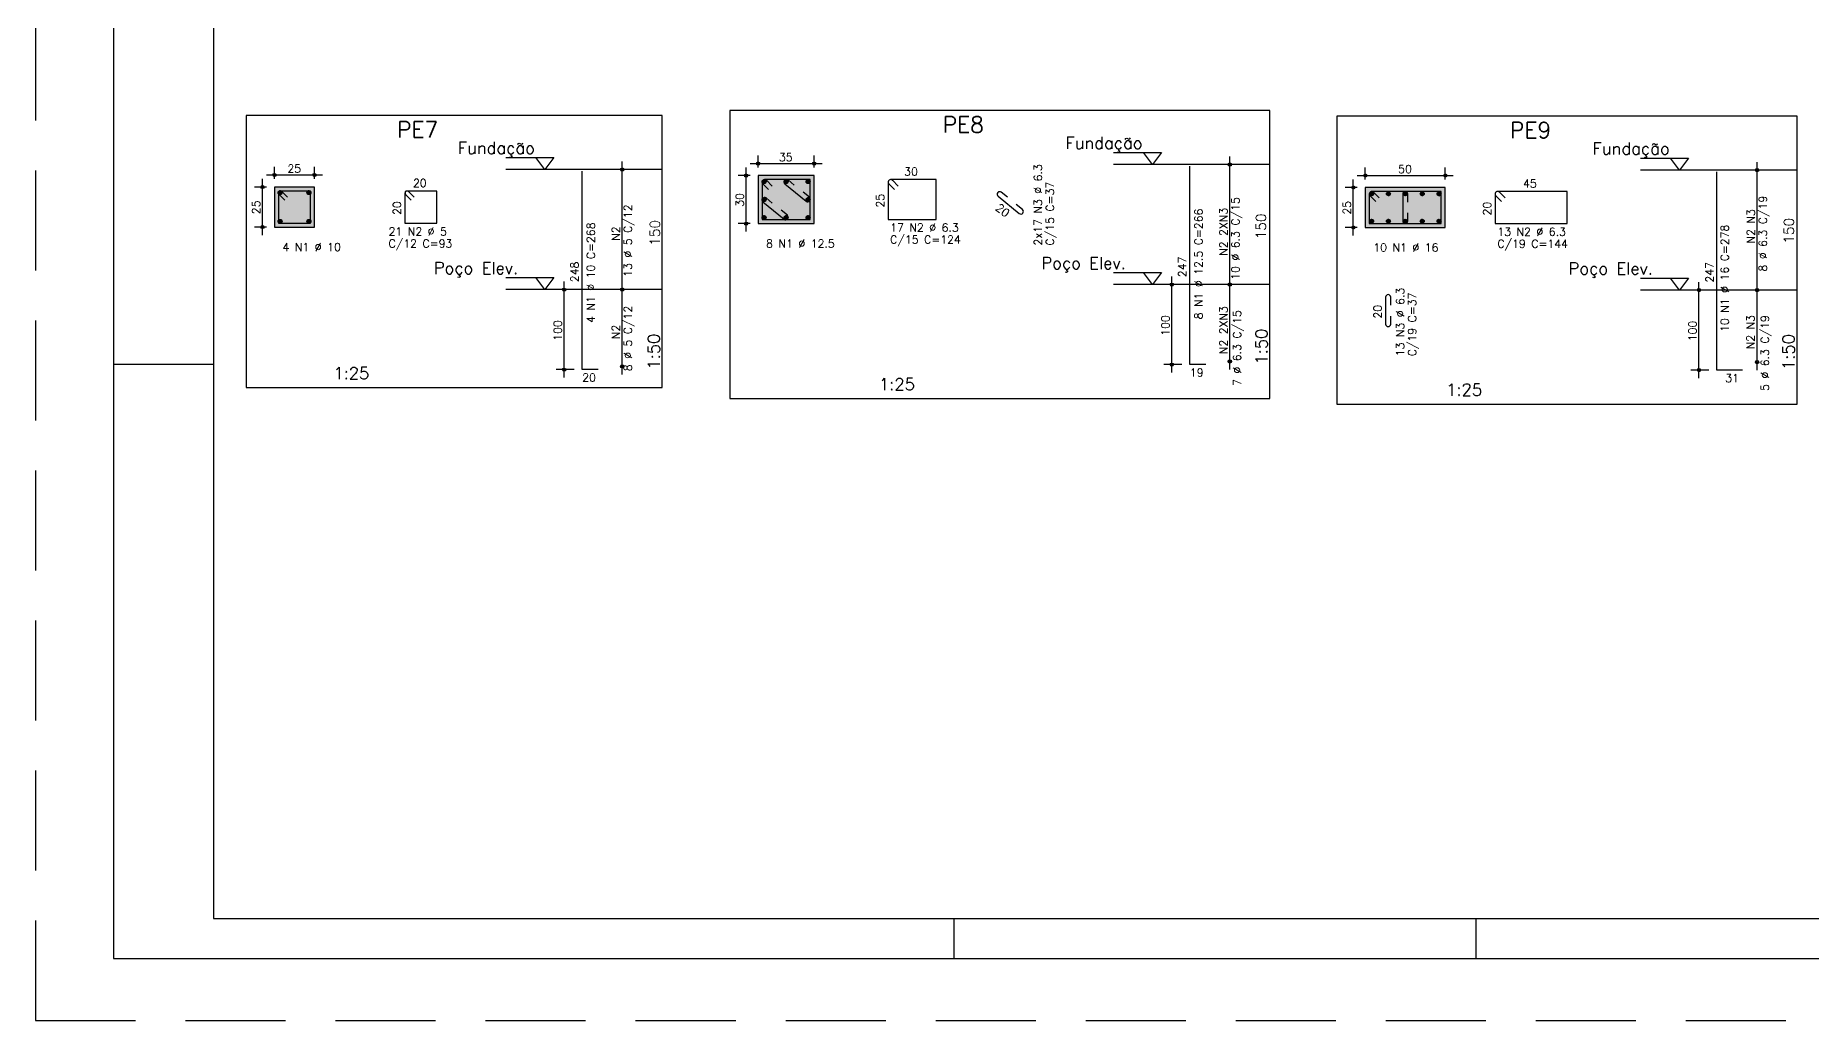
# Model space of a CAD drawing. Extents: x -1.9 to 86, y -1.2 to 61.3.
# Drawn here: x -1.95 to 42.44, y -1.19 to 23.43 of the extents above; entities that cross this region are included whole.
import ezdxf

# ---------------------------------------------------------------- set-up
doc = ezdxf.new("R2010")
doc.units = 0
doc.header["$MEASUREMENT"] = 0
doc.linetypes.add('ESTILO_TQS_0001', pattern=[0.45, 0.3, -0.15])
doc.linetypes.add('HIDDEN', pattern=[0.375, 0.25, -0.125])
doc.layers.get('0').update_dxf_attribs({"linetype": 'CONTINUOUS'})
doc.layers.get('Defpoints').update_dxf_attribs({"linetype": 'CONTINUOUS'})
for name, color, linetype in [('ARQ_FOLHA', 7, 'CONTINUOUS'), ('PENA_01', 1, 'CONTINUOUS'), ('PENA_02', 2, 'CONTINUOUS'), ('PENA_03', 3, 'CONTINUOUS'), ('PENA_04', 4, 'CONTINUOUS'), ('PENA_05', 5, 'CONTINUOUS'), ('PENA_06', 6, 'CONTINUOUS'), ('PENA_10', 253, 'CONTINUOUS')]:
    doc.layers.add(name, color=color, linetype=linetype)
doc.styles.get("Standard").update_dxf_attribs({"font": 'ROMANS.SHX'})

# ---------------------------------------------------------------- blocks, each defined once
blk = doc.blocks.new('FOLHA A1 - 841 X 594')
at = {"layer": 'ARQ_FOLHA', "color": 1}
for p, q in [((-816, 148.5), (-841, 148.5)), ((-631, 10), (-631, 0)), ((-500.5, 10), (-500.5, 0))]:
    blk.add_line(p, q, dxfattribs=at)
for points in [[(-841, 0), (0, 0), (0, 594), (-841, 594)], [(-816, 10), (-10, 10), (-10, 584), (-816, 584)]]:
    blk.add_lwpolyline(points, close=True, dxfattribs=at)
at = {"layer": 'Defpoints', "color": 8, "linetype": 'HIDDEN', "ltscale": 100}
blk.add_lwpolyline([(-860.5, 609.5), (-860.5, -15.5), (19.5, -15.5), (19.5, 609.5)], close=True, dxfattribs=at)
blk = doc.blocks.new('*U23')
blk.add_blockref('FOLHA A1 - 841 X 594', (0, 0))

msp = doc.modelspace()

# ---------------------------------------------------------------- linework, layer by layer
at = {"layer": 'PENA_01', "linetype": 'Continuous'}
for p, q in [((16.111, 20.126), (16.111, 20.426)), ((17.511, 20.126), (17.511, 20.426)), ((4.024, 19.841), (4.024, 20.141)), ((5.024, 19.841), (5.024, 20.141)), ((12.714, 16.876), (12.714, 20.276)), ((15.811, 18.526), (15.811, 20.126)), ((15.911, 20.226), (17.711, 20.226)), ((27.901, 17.001), (27.901, 20.401)), ((31.287, 19.829), (31.287, 20.129)), ((33.287, 19.829), (33.287, 20.129)), ((41.077, 16.864), (41.077, 20.264)), ((3.824, 19.641), (3.524, 19.641)), ((3.724, 18.441), (3.724, 19.841)), ((3.824, 19.941), (5.224, 19.941)), ((15.911, 19.926), (15.611, 19.926)), ((31.087, 19.629), (30.787, 19.629)), ((30.987, 18.429), (30.987, 19.829)), ((31.087, 19.929), (33.487, 19.929)), ((15.911, 18.726), (15.611, 18.726)), ((3.824, 18.641), (3.524, 18.641)), ((31.087, 18.629), (30.787, 18.629)), ((26.451, 15.001), (26.451, 17.401)), ((27.901, 15.081), (27.901, 17.401)), ((11.514, 17.076), (11.064, 17.076)), ((11.264, 14.876), (11.264, 17.276)), ((12.714, 14.956), (12.714, 17.276)), ((26.701, 17.201), (26.251, 17.201)), ((39.877, 17.064), (39.427, 17.064)), ((39.627, 14.864), (39.627, 17.264)), ((41.077, 15.064), (41.077, 17.264)), ((26.701, 15.201), (26.251, 15.201)), ((11.514, 15.076), (11.064, 15.076)), ((39.877, 15.064), (39.427, 15.064))]:
    msp.add_line(p, q, dxfattribs=at)
at = {"layer": 'PENA_01', "linetype": 'ESTILO_TQS_0001'}
for points in [[(4.024, 18.641), (5.024, 18.641), (5.024, 19.641), (4.024, 19.641), (4.024, 18.641)], [(16.111, 18.726), (17.511, 18.726), (17.511, 19.926), (16.111, 19.926), (16.111, 18.726)], [(31.287, 18.629), (33.287, 18.629), (33.287, 19.629), (31.287, 19.629), (31.287, 18.629)]]:
    msp.add_lwpolyline(points, dxfattribs=at)
at = {"layer": 'PENA_02', "linetype": 'Continuous'}
for centre, radius in [((4.024, 19.941), 0.04), ((5.024, 19.941), 0.04), ((12.714, 20.076), 0.0416), ((12.714, 20.076), 0.0208), ((16.111, 20.226), 0.04), ((16.111, 20.226), 0.02), ((17.511, 20.226), 0.04), ((17.511, 20.226), 0.02), ((27.901, 20.201), 0.0416), ((27.901, 20.201), 0.0208), ((41.077, 20.064), 0.0416), ((41.077, 20.064), 0.0208), ((3.724, 19.641), 0.04), ((3.724, 19.641), 0.02), ((4.024, 19.941), 0.02), ((5.024, 19.941), 0.02), ((15.811, 19.926), 0.04), ((15.811, 19.926), 0.02), ((30.987, 19.629), 0.04), ((30.987, 19.629), 0.02), ((31.287, 19.929), 0.04), ((31.287, 19.929), 0.02), ((33.287, 19.929), 0.04), ((33.287, 19.929), 0.02), ((3.724, 18.641), 0.04), ((3.724, 18.641), 0.02), ((15.811, 18.726), 0.04), ((15.811, 18.726), 0.02), ((30.987, 18.629), 0.04), ((30.987, 18.629), 0.02), ((11.264, 17.076), 0.04), ((11.264, 17.076), 0.02), ((12.714, 17.076), 0.0416), ((12.714, 17.076), 0.0416), ((12.714, 17.076), 0.0208), ((12.714, 17.076), 0.0208), ((26.451, 17.201), 0.04), ((26.451, 17.201), 0.02), ((27.901, 17.201), 0.0416), ((27.901, 17.201), 0.0416), ((27.901, 17.201), 0.0208), ((27.901, 17.201), 0.0208), ((39.627, 17.064), 0.04), ((39.627, 17.064), 0.02), ((41.077, 17.064), 0.0416), ((41.077, 17.064), 0.0416), ((41.077, 17.064), 0.0208), ((41.077, 17.064), 0.0208), ((11.264, 15.076), 0.04), ((11.264, 15.076), 0.02), ((12.714, 15.156), 0.0416), ((12.714, 15.156), 0.0208), ((26.451, 15.201), 0.04), ((26.451, 15.201), 0.02), ((27.901, 15.281), 0.0416), ((27.901, 15.281), 0.0208), ((39.627, 15.064), 0.04), ((41.077, 15.264), 0.0416), ((41.077, 15.264), 0.0208), ((39.627, 15.064), 0.02)]:
    msp.add_circle(centre, radius, dxfattribs=at)
at = {"layer": 'PENA_03', "linetype": 'Continuous'}
for p, q in [((12.714, 20.076), (12.714, 20.076)), ((27.901, 20.201), (27.901, 20.201)), ((41.077, 20.064), (41.077, 20.064)), ((4.024, 19.641), (4.024, 19.641)), ((4.024, 19.641), (4.024, 19.641)), ((4.115, 19.494), (4.171, 19.55)), ((4.115, 19.508), (4.157, 19.55)), ((4.118, 19.482), (4.183, 19.547)), ((4.123, 19.473), (4.192, 19.542)), ((4.129, 19.465), (4.2, 19.536)), ((4.835, 19.494), (4.891, 19.55)), ((4.835, 19.508), (4.877, 19.55)), ((4.838, 19.482), (4.903, 19.547)), ((4.843, 19.473), (4.912, 19.542)), ((4.849, 19.465), (4.92, 19.536)), ((5.024, 19.641), (5.024, 19.641)), ((16.111, 19.926), (16.111, 19.926)), ((16.111, 19.926), (16.111, 19.926)), ((16.211, 19.769), (16.268, 19.825)), ((16.211, 19.783), (16.254, 19.825)), ((16.214, 19.758), (16.279, 19.823)), ((16.219, 19.748), (16.288, 19.818)), ((16.225, 19.741), (16.296, 19.811)), ((16.233, 19.734), (16.303, 19.804)), ((16.243, 19.729), (16.307, 19.794)), ((16.254, 19.726), (16.31, 19.783)), ((16.268, 19.727), (16.31, 19.769)), ((16.761, 19.769), (16.818, 19.825)), ((16.761, 19.783), (16.804, 19.825)), ((16.764, 19.758), (16.829, 19.823)), ((16.769, 19.748), (16.838, 19.818)), ((16.775, 19.741), (16.846, 19.811)), ((16.783, 19.734), (16.853, 19.804)), ((16.793, 19.729), (16.857, 19.794)), ((16.804, 19.726), (16.86, 19.783)), ((16.818, 19.727), (16.86, 19.769)), ((17.311, 19.769), (17.367, 19.825)), ((17.311, 19.783), (17.353, 19.825)), ((17.314, 19.758), (17.379, 19.823)), ((17.319, 19.748), (17.388, 19.818)), ((17.325, 19.741), (17.396, 19.811)), ((17.333, 19.734), (17.402, 19.804)), ((17.342, 19.729), (17.407, 19.794)), ((17.353, 19.726), (17.41, 19.783)), ((17.367, 19.727), (17.41, 19.769)), ((17.511, 19.926), (17.511, 19.926)), ((31.287, 19.629), (31.287, 19.629)), ((31.287, 19.629), (31.287, 19.629)), ((33.287, 19.629), (33.287, 19.629)), ((4.137, 19.459), (4.206, 19.528)), ((4.146, 19.454), (4.211, 19.519)), ((4.157, 19.451), (4.214, 19.508)), ((4.172, 19.451), (4.214, 19.494)), ((4.857, 19.459), (4.926, 19.528)), ((4.866, 19.454), (4.931, 19.519)), ((4.877, 19.451), (4.934, 19.508)), ((4.892, 19.451), (4.934, 19.494)), ((16.211, 19.319), (16.268, 19.375)), ((16.211, 19.333), (16.254, 19.375)), ((16.214, 19.308), (16.279, 19.373)), ((16.219, 19.298), (16.288, 19.368)), ((16.225, 19.291), (16.296, 19.361)), ((16.233, 19.284), (16.303, 19.354)), ((16.243, 19.279), (16.307, 19.344)), ((16.254, 19.276), (16.31, 19.333)), ((16.268, 19.277), (16.31, 19.319)), ((17.311, 19.319), (17.368, 19.375)), ((17.311, 19.333), (17.354, 19.375)), ((17.314, 19.308), (17.379, 19.373)), ((17.319, 19.298), (17.388, 19.368)), ((17.325, 19.291), (17.396, 19.361)), ((17.333, 19.284), (17.403, 19.354)), ((17.343, 19.279), (17.407, 19.344)), ((17.354, 19.276), (17.41, 19.333)), ((17.368, 19.277), (17.41, 19.319)), ((31.395, 19.464), (31.452, 19.521)), ((31.395, 19.479), (31.438, 19.521)), ((31.398, 19.453), (31.463, 19.518)), ((31.403, 19.444), (31.472, 19.513)), ((31.409, 19.436), (31.48, 19.507)), ((31.417, 19.43), (31.486, 19.499)), ((31.426, 19.425), (31.491, 19.49)), ((31.438, 19.422), (31.494, 19.479)), ((31.452, 19.422), (31.494, 19.464)), ((31.816, 19.464), (31.873, 19.521)), ((31.816, 19.479), (31.859, 19.521)), ((31.819, 19.453), (31.884, 19.518)), ((31.824, 19.444), (31.893, 19.513)), ((31.83, 19.436), (31.901, 19.507)), ((31.838, 19.43), (31.908, 19.499)), ((31.848, 19.425), (31.912, 19.49)), ((31.859, 19.422), (31.915, 19.479)), ((31.873, 19.422), (31.915, 19.464)), ((32.238, 19.464), (32.294, 19.521)), ((32.238, 19.479), (32.28, 19.521)), ((32.241, 19.453), (32.306, 19.518)), ((32.246, 19.444), (32.315, 19.513)), ((32.252, 19.436), (32.323, 19.507)), ((32.26, 19.43), (32.329, 19.499)), ((32.269, 19.425), (32.334, 19.49)), ((32.28, 19.422), (32.337, 19.479)), ((32.295, 19.422), (32.337, 19.464)), ((32.66, 19.464), (32.716, 19.521)), ((32.66, 19.479), (32.702, 19.521)), ((32.662, 19.453), (32.727, 19.518)), ((32.667, 19.444), (32.737, 19.513)), ((32.674, 19.436), (32.744, 19.507)), ((32.681, 19.43), (32.751, 19.499)), ((32.691, 19.425), (32.756, 19.49)), ((32.702, 19.422), (32.759, 19.479)), ((32.716, 19.422), (32.759, 19.464)), ((33.081, 19.464), (33.137, 19.521)), ((33.081, 19.479), (33.123, 19.521)), ((33.084, 19.453), (33.148, 19.518)), ((33.089, 19.444), (33.158, 19.513)), ((33.095, 19.436), (33.166, 19.507)), ((33.103, 19.43), (33.172, 19.499)), ((33.112, 19.425), (33.177, 19.49)), ((33.123, 19.422), (33.18, 19.479)), ((33.137, 19.422), (33.18, 19.464)), ((4.115, 18.774), (4.171, 18.83)), ((4.115, 18.788), (4.157, 18.83)), ((4.118, 18.762), (4.183, 18.827)), ((4.123, 18.753), (4.192, 18.822)), ((4.129, 18.745), (4.2, 18.816)), ((4.137, 18.739), (4.206, 18.808)), ((4.146, 18.734), (4.211, 18.799)), ((4.157, 18.731), (4.214, 18.788)), ((4.172, 18.731), (4.214, 18.774)), ((4.835, 18.774), (4.891, 18.83)), ((4.835, 18.788), (4.877, 18.83)), ((4.838, 18.762), (4.903, 18.827)), ((4.843, 18.753), (4.912, 18.822)), ((4.849, 18.745), (4.92, 18.816)), ((4.857, 18.739), (4.926, 18.808)), ((4.866, 18.734), (4.931, 18.799)), ((4.877, 18.731), (4.934, 18.788)), ((4.892, 18.731), (4.934, 18.774)), ((16.111, 18.726), (16.111, 18.726)), ((16.211, 18.869), (16.268, 18.926)), ((16.211, 18.883), (16.254, 18.926)), ((16.214, 18.858), (16.279, 18.923)), ((16.219, 18.849), (16.288, 18.918)), ((16.225, 18.841), (16.296, 18.912)), ((16.233, 18.835), (16.303, 18.904)), ((16.243, 18.83), (16.307, 18.895)), ((16.254, 18.827), (16.31, 18.883)), ((16.268, 18.827), (16.31, 18.869)), ((16.761, 18.869), (16.818, 18.926)), ((16.761, 18.883), (16.804, 18.926)), ((16.764, 18.858), (16.829, 18.923)), ((16.769, 18.849), (16.838, 18.918)), ((16.775, 18.841), (16.846, 18.912)), ((16.783, 18.835), (16.853, 18.904)), ((16.793, 18.83), (16.857, 18.895)), ((16.804, 18.827), (16.86, 18.883)), ((16.818, 18.827), (16.86, 18.869)), ((17.311, 18.869), (17.367, 18.926)), ((17.311, 18.883), (17.353, 18.926)), ((17.314, 18.858), (17.379, 18.923)), ((17.319, 18.849), (17.388, 18.918)), ((17.325, 18.841), (17.396, 18.912)), ((17.333, 18.835), (17.402, 18.904)), ((17.342, 18.83), (17.407, 18.895)), ((17.353, 18.827), (17.41, 18.883)), ((17.367, 18.827), (17.41, 18.869)), ((31.395, 18.779), (31.452, 18.835)), ((31.395, 18.793), (31.438, 18.835)), ((31.398, 18.768), (31.463, 18.832)), ((31.403, 18.758), (31.472, 18.828)), ((31.409, 18.75), (31.48, 18.821)), ((31.417, 18.744), (31.486, 18.813)), ((31.426, 18.739), (31.491, 18.804)), ((31.438, 18.736), (31.494, 18.793)), ((31.452, 18.736), (31.494, 18.779)), ((31.816, 18.779), (31.873, 18.835)), ((31.816, 18.793), (31.859, 18.835)), ((31.819, 18.768), (31.884, 18.832)), ((31.824, 18.758), (31.893, 18.828)), ((31.83, 18.75), (31.901, 18.821)), ((31.838, 18.744), (31.908, 18.813)), ((31.848, 18.739), (31.912, 18.804)), ((31.859, 18.736), (31.915, 18.793)), ((31.873, 18.736), (31.915, 18.779)), ((32.238, 18.779), (32.294, 18.835)), ((32.238, 18.793), (32.28, 18.835)), ((32.241, 18.768), (32.306, 18.832)), ((32.246, 18.758), (32.315, 18.828)), ((32.252, 18.75), (32.323, 18.821)), ((32.26, 18.744), (32.329, 18.813)), ((32.269, 18.739), (32.334, 18.804)), ((32.28, 18.736), (32.337, 18.793)), ((32.295, 18.736), (32.337, 18.779)), ((32.66, 18.779), (32.716, 18.835)), ((32.66, 18.793), (32.702, 18.835)), ((32.662, 18.768), (32.727, 18.832)), ((32.667, 18.758), (32.737, 18.828)), ((32.674, 18.75), (32.744, 18.821)), ((32.681, 18.744), (32.751, 18.813)), ((32.691, 18.739), (32.756, 18.804)), ((32.702, 18.736), (32.759, 18.793)), ((32.716, 18.736), (32.759, 18.779)), ((33.081, 18.779), (33.137, 18.835)), ((33.081, 18.793), (33.123, 18.835)), ((33.084, 18.768), (33.148, 18.832)), ((33.089, 18.758), (33.158, 18.828)), ((33.095, 18.75), (33.166, 18.821)), ((33.103, 18.744), (33.172, 18.813)), ((33.112, 18.739), (33.177, 18.804)), ((33.123, 18.736), (33.18, 18.793)), ((33.137, 18.736), (33.18, 18.779)), ((4.024, 18.641), (4.024, 18.641)), ((31.287, 18.629), (31.287, 18.629)), ((11.714, 17.076), (11.714, 17.076)), ((12.714, 17.076), (12.714, 17.076)), ((12.714, 17.076), (12.714, 17.076)), ((26.901, 17.201), (26.901, 17.201)), ((27.901, 17.201), (27.901, 17.201)), ((27.901, 17.201), (27.901, 17.201)), ((40.077, 17.064), (40.077, 17.064)), ((41.077, 17.064), (41.077, 17.064)), ((41.077, 17.064), (41.077, 17.064)), ((12.714, 15.156), (12.714, 15.156)), ((26.901, 15.201), (26.901, 15.201)), ((27.901, 15.281), (27.901, 15.281)), ((41.077, 15.264), (41.077, 15.264)), ((11.714, 15.076), (11.714, 15.076)), ((40.077, 15.064), (40.077, 15.064))]:
    msp.add_line(p, q, dxfattribs=at)
for points in [[(3.314, 14.626), (13.714, 14.626), (13.714, 21.426), (3.314, 21.426), (3.314, 14.626)], [(15.401, 14.351), (28.901, 14.351), (28.901, 21.551), (15.401, 21.551), (15.401, 14.351)], [(30.577, 14.214), (42.077, 14.214), (42.077, 21.414), (30.577, 21.414), (30.577, 14.214)], [(24.991, 20.501), (26.191, 20.501), (25.966, 20.201), (25.741, 20.501)], [(9.804, 20.376), (11.004, 20.376), (10.779, 20.076), (10.554, 20.376)], [(13.714, 20.076), (9.804, 20.076)], [(28.901, 20.201), (24.991, 20.201)], [(38.167, 20.364), (39.367, 20.364), (39.142, 20.064), (38.917, 20.364)], [(42.077, 20.064), (38.167, 20.064)], [(4.024, 18.641), (5.024, 18.641), (5.024, 19.641), (4.024, 19.641), (4.024, 18.641)], [(16.111, 18.726), (17.511, 18.726), (17.511, 19.926), (16.111, 19.926), (16.111, 18.726)], [(31.287, 18.629), (33.287, 18.629), (33.287, 19.629), (31.287, 19.629), (31.287, 18.629)], [(9.804, 17.376), (11.004, 17.376), (10.779, 17.076), (10.554, 17.376)], [(24.991, 17.501), (26.191, 17.501), (25.966, 17.201), (25.741, 17.501)], [(38.167, 17.364), (39.367, 17.364), (39.142, 17.064), (38.917, 17.364)], [(13.714, 17.076), (9.804, 17.076)], [(28.901, 17.201), (24.991, 17.201)], [(42.077, 17.064), (38.167, 17.064)]]:
    msp.add_lwpolyline(points, dxfattribs=at)
for centre in [(4.164, 19.501), (4.884, 19.501), (16.261, 19.776), (16.811, 19.776), (17.36, 19.776), (16.261, 19.326), (17.361, 19.326), (31.445, 19.471), (31.866, 19.471), (32.287, 19.471), (32.709, 19.471), (33.13, 19.471), (4.164, 18.781), (4.884, 18.781), (16.261, 18.876), (16.811, 18.876), (17.36, 18.876), (31.445, 18.786), (31.866, 18.786), (32.287, 18.786), (32.709, 18.786), (33.13, 18.786)]:
    msp.add_circle(centre, 0.05, dxfattribs=at)
for points in [[(4.214, 19.501), (4.139, 19.544), (4.117, 19.518)], [(4.214, 19.501), (4.173, 19.55), (4.139, 19.544)], [(4.214, 19.501), (4.203, 19.533), (4.173, 19.55)], [(4.934, 19.501), (4.859, 19.544), (4.837, 19.518)], [(4.934, 19.501), (4.893, 19.55), (4.859, 19.544)], [(4.934, 19.501), (4.923, 19.533), (4.893, 19.55)], [(16.311, 19.776), (16.236, 19.819), (16.214, 19.793)], [(16.311, 19.776), (16.214, 19.793), (16.214, 19.759)], [(16.311, 19.776), (16.214, 19.759), (16.236, 19.733)], [(16.311, 19.776), (16.269, 19.825), (16.236, 19.819)], [(16.311, 19.776), (16.236, 19.733), (16.269, 19.727)], [(16.311, 19.776), (16.299, 19.808), (16.269, 19.825)], [(16.311, 19.776), (16.269, 19.727), (16.299, 19.744)], [(16.311, 19.776), (16.299, 19.744), (16.311, 19.776)], [(16.861, 19.776), (16.786, 19.819), (16.764, 19.793)], [(16.861, 19.776), (16.764, 19.793), (16.764, 19.759)], [(16.861, 19.776), (16.764, 19.759), (16.786, 19.733)], [(16.861, 19.776), (16.819, 19.825), (16.786, 19.819)], [(16.861, 19.776), (16.786, 19.733), (16.819, 19.727)], [(16.861, 19.776), (16.849, 19.808), (16.819, 19.825)], [(16.861, 19.776), (16.819, 19.727), (16.849, 19.744)], [(16.861, 19.776), (16.849, 19.744), (16.861, 19.776)], [(17.41, 19.776), (17.335, 19.819), (17.313, 19.793)], [(17.41, 19.776), (17.313, 19.793), (17.313, 19.759)], [(17.41, 19.776), (17.313, 19.759), (17.335, 19.733)], [(17.41, 19.776), (17.369, 19.825), (17.335, 19.819)], [(17.41, 19.776), (17.335, 19.733), (17.369, 19.727)], [(17.41, 19.776), (17.399, 19.808), (17.369, 19.825)], [(17.41, 19.776), (17.369, 19.727), (17.399, 19.744)], [(17.41, 19.776), (17.399, 19.744), (17.41, 19.776)], [(4.214, 19.501), (4.117, 19.518), (4.117, 19.484)], [(4.214, 19.501), (4.117, 19.484), (4.139, 19.457)], [(4.214, 19.501), (4.139, 19.457), (4.173, 19.451)], [(4.214, 19.501), (4.173, 19.451), (4.203, 19.469)], [(4.214, 19.501), (4.203, 19.469), (4.214, 19.501)], [(4.934, 19.501), (4.837, 19.518), (4.837, 19.484)], [(4.934, 19.501), (4.837, 19.484), (4.859, 19.457)], [(4.934, 19.501), (4.859, 19.457), (4.893, 19.451)], [(4.934, 19.501), (4.893, 19.451), (4.923, 19.469)], [(4.934, 19.501), (4.923, 19.469), (4.934, 19.501)], [(16.311, 19.326), (16.236, 19.369), (16.214, 19.343)], [(16.311, 19.326), (16.214, 19.343), (16.214, 19.309)], [(16.311, 19.326), (16.214, 19.309), (16.236, 19.283)], [(16.311, 19.326), (16.269, 19.375), (16.236, 19.369)], [(16.311, 19.326), (16.236, 19.283), (16.269, 19.277)], [(16.311, 19.326), (16.299, 19.358), (16.269, 19.375)], [(16.311, 19.326), (16.269, 19.277), (16.299, 19.294)], [(16.311, 19.326), (16.299, 19.294), (16.311, 19.326)], [(17.411, 19.326), (17.336, 19.369), (17.314, 19.343)], [(17.411, 19.326), (17.314, 19.343), (17.314, 19.309)], [(17.411, 19.326), (17.314, 19.309), (17.336, 19.283)], [(17.411, 19.326), (17.369, 19.375), (17.336, 19.369)], [(17.411, 19.326), (17.336, 19.283), (17.369, 19.277)], [(17.411, 19.326), (17.399, 19.358), (17.369, 19.375)], [(17.411, 19.326), (17.369, 19.277), (17.399, 19.294)], [(17.411, 19.326), (17.399, 19.294), (17.411, 19.326)], [(31.495, 19.471), (31.42, 19.515), (31.398, 19.489)], [(31.495, 19.471), (31.398, 19.489), (31.398, 19.454)], [(31.495, 19.471), (31.398, 19.454), (31.42, 19.428)], [(31.495, 19.471), (31.453, 19.521), (31.42, 19.515)], [(31.495, 19.471), (31.42, 19.428), (31.453, 19.422)], [(31.495, 19.471), (31.483, 19.504), (31.453, 19.521)], [(31.495, 19.471), (31.453, 19.422), (31.483, 19.439)], [(31.495, 19.471), (31.483, 19.439), (31.495, 19.471)], [(31.916, 19.471), (31.841, 19.515), (31.819, 19.489)], [(31.916, 19.471), (31.819, 19.489), (31.819, 19.454)], [(31.916, 19.471), (31.819, 19.454), (31.841, 19.428)], [(31.916, 19.471), (31.874, 19.521), (31.841, 19.515)], [(31.916, 19.471), (31.841, 19.428), (31.874, 19.422)], [(31.916, 19.471), (31.904, 19.504), (31.874, 19.521)], [(31.916, 19.471), (31.874, 19.422), (31.904, 19.439)], [(31.916, 19.471), (31.904, 19.439), (31.916, 19.471)], [(32.337, 19.471), (32.262, 19.515), (32.24, 19.489)], [(32.337, 19.471), (32.24, 19.489), (32.24, 19.454)], [(32.337, 19.471), (32.24, 19.454), (32.262, 19.428)], [(32.337, 19.471), (32.296, 19.521), (32.262, 19.515)], [(32.337, 19.471), (32.262, 19.428), (32.296, 19.422)], [(32.337, 19.471), (32.326, 19.504), (32.296, 19.521)], [(32.337, 19.471), (32.296, 19.422), (32.326, 19.439)], [(32.337, 19.471), (32.326, 19.439), (32.337, 19.471)], [(32.759, 19.471), (32.684, 19.515), (32.662, 19.489)], [(32.759, 19.471), (32.662, 19.489), (32.662, 19.454)], [(32.759, 19.471), (32.662, 19.454), (32.684, 19.428)], [(32.759, 19.471), (32.718, 19.521), (32.684, 19.515)], [(32.759, 19.471), (32.684, 19.428), (32.718, 19.422)], [(32.759, 19.471), (32.747, 19.504), (32.718, 19.521)], [(32.759, 19.471), (32.718, 19.422), (32.747, 19.439)], [(32.759, 19.471), (32.747, 19.439), (32.759, 19.471)], [(33.18, 19.471), (33.105, 19.515), (33.083, 19.489)], [(33.18, 19.471), (33.083, 19.489), (33.083, 19.454)], [(33.18, 19.471), (33.083, 19.454), (33.105, 19.428)], [(33.18, 19.471), (33.139, 19.521), (33.105, 19.515)], [(33.18, 19.471), (33.105, 19.428), (33.139, 19.422)], [(33.18, 19.471), (33.169, 19.504), (33.139, 19.521)], [(33.18, 19.471), (33.139, 19.422), (33.169, 19.439)], [(33.18, 19.471), (33.169, 19.439), (33.18, 19.471)], [(4.214, 18.781), (4.139, 18.824), (4.117, 18.798)], [(4.214, 18.781), (4.117, 18.798), (4.117, 18.764)], [(4.214, 18.781), (4.117, 18.764), (4.139, 18.737)], [(4.214, 18.781), (4.173, 18.83), (4.139, 18.824)], [(4.214, 18.781), (4.139, 18.737), (4.173, 18.731)], [(4.214, 18.781), (4.203, 18.813), (4.173, 18.83)], [(4.214, 18.781), (4.173, 18.731), (4.203, 18.749)], [(4.214, 18.781), (4.203, 18.749), (4.214, 18.781)], [(4.934, 18.781), (4.859, 18.824), (4.837, 18.798)], [(4.934, 18.781), (4.837, 18.798), (4.837, 18.764)], [(4.934, 18.781), (4.837, 18.764), (4.859, 18.737)], [(4.934, 18.781), (4.893, 18.83), (4.859, 18.824)], [(4.934, 18.781), (4.859, 18.737), (4.893, 18.731)], [(4.934, 18.781), (4.923, 18.813), (4.893, 18.83)], [(4.934, 18.781), (4.893, 18.731), (4.923, 18.749)], [(4.934, 18.781), (4.923, 18.749), (4.934, 18.781)], [(16.311, 18.876), (16.236, 18.92), (16.214, 18.893)], [(16.311, 18.876), (16.214, 18.893), (16.214, 18.859)], [(16.311, 18.876), (16.214, 18.859), (16.236, 18.833)], [(16.311, 18.876), (16.269, 18.926), (16.236, 18.92)], [(16.311, 18.876), (16.236, 18.833), (16.269, 18.827)], [(16.311, 18.876), (16.299, 18.909), (16.269, 18.926)], [(16.311, 18.876), (16.269, 18.827), (16.299, 18.844)], [(16.311, 18.876), (16.299, 18.844), (16.311, 18.876)], [(16.861, 18.876), (16.786, 18.92), (16.764, 18.893)], [(16.861, 18.876), (16.764, 18.893), (16.764, 18.859)], [(16.861, 18.876), (16.764, 18.859), (16.786, 18.833)], [(16.861, 18.876), (16.819, 18.926), (16.786, 18.92)], [(16.861, 18.876), (16.786, 18.833), (16.819, 18.827)], [(16.861, 18.876), (16.849, 18.909), (16.819, 18.926)], [(16.861, 18.876), (16.819, 18.827), (16.849, 18.844)], [(16.861, 18.876), (16.849, 18.844), (16.861, 18.876)], [(17.41, 18.876), (17.335, 18.92), (17.313, 18.893)], [(17.41, 18.876), (17.313, 18.893), (17.313, 18.859)], [(17.41, 18.876), (17.313, 18.859), (17.335, 18.833)], [(17.41, 18.876), (17.369, 18.926), (17.335, 18.92)], [(17.41, 18.876), (17.335, 18.833), (17.369, 18.827)], [(17.41, 18.876), (17.399, 18.909), (17.369, 18.926)], [(17.41, 18.876), (17.369, 18.827), (17.399, 18.844)], [(17.41, 18.876), (17.399, 18.844), (17.41, 18.876)], [(31.495, 18.786), (31.42, 18.829), (31.398, 18.803)], [(31.495, 18.786), (31.398, 18.803), (31.398, 18.769)], [(31.495, 18.786), (31.398, 18.769), (31.42, 18.743)], [(31.495, 18.786), (31.453, 18.835), (31.42, 18.829)], [(31.495, 18.786), (31.42, 18.743), (31.453, 18.737)], [(31.495, 18.786), (31.483, 18.818), (31.453, 18.835)], [(31.495, 18.786), (31.453, 18.737), (31.483, 18.754)], [(31.495, 18.786), (31.483, 18.754), (31.495, 18.786)], [(31.916, 18.786), (31.841, 18.829), (31.819, 18.803)], [(31.916, 18.786), (31.819, 18.803), (31.819, 18.769)], [(31.916, 18.786), (31.819, 18.769), (31.841, 18.743)], [(31.916, 18.786), (31.874, 18.835), (31.841, 18.829)], [(31.916, 18.786), (31.841, 18.743), (31.874, 18.737)], [(31.916, 18.786), (31.904, 18.818), (31.874, 18.835)], [(31.916, 18.786), (31.874, 18.737), (31.904, 18.754)], [(31.916, 18.786), (31.904, 18.754), (31.916, 18.786)], [(32.337, 18.786), (32.262, 18.829), (32.24, 18.803)], [(32.337, 18.786), (32.24, 18.803), (32.24, 18.769)], [(32.337, 18.786), (32.24, 18.769), (32.262, 18.743)], [(32.337, 18.786), (32.296, 18.835), (32.262, 18.829)], [(32.337, 18.786), (32.262, 18.743), (32.296, 18.737)], [(32.337, 18.786), (32.326, 18.818), (32.296, 18.835)], [(32.337, 18.786), (32.296, 18.737), (32.326, 18.754)], [(32.337, 18.786), (32.326, 18.754), (32.337, 18.786)], [(32.759, 18.786), (32.684, 18.829), (32.662, 18.803)], [(32.759, 18.786), (32.662, 18.803), (32.662, 18.769)], [(32.759, 18.786), (32.662, 18.769), (32.684, 18.743)], [(32.759, 18.786), (32.718, 18.835), (32.684, 18.829)], [(32.759, 18.786), (32.684, 18.743), (32.718, 18.737)], [(32.759, 18.786), (32.747, 18.818), (32.718, 18.835)], [(32.759, 18.786), (32.718, 18.737), (32.747, 18.754)], [(32.759, 18.786), (32.747, 18.754), (32.759, 18.786)], [(33.18, 18.786), (33.105, 18.829), (33.083, 18.803)], [(33.18, 18.786), (33.083, 18.803), (33.083, 18.769)], [(33.18, 18.786), (33.083, 18.769), (33.105, 18.743)], [(33.18, 18.786), (33.139, 18.835), (33.105, 18.829)], [(33.18, 18.786), (33.105, 18.743), (33.139, 18.737)], [(33.18, 18.786), (33.169, 18.818), (33.139, 18.835)], [(33.18, 18.786), (33.139, 18.737), (33.169, 18.754)], [(33.18, 18.786), (33.169, 18.754), (33.18, 18.786)]]:
    msp.add_solid(points, dxfattribs=at)
at = {"layer": 'PENA_04', "linetype": 'Continuous'}
for p, q in [((4.924, 19.541), (4.174, 19.541)), ((4.924, 18.741), (4.924, 19.541)), ((16.211, 19.763), (16.211, 18.826)), ((16.229, 19.719), (16.37, 19.577)), ((17.411, 19.826), (16.274, 19.826)), ((16.46, 19.666), (16.318, 19.808)), ((16.781, 19.719), (17.311, 19.285)), ((17.015, 19.69), (16.861, 19.817)), ((17.411, 18.826), (17.411, 19.826)), ((4.124, 19.491), (4.124, 18.741)), ((4.139, 19.455), (4.28, 19.314)), ((4.351, 19.385), (4.21, 19.526)), ((16.231, 19.269), (16.761, 18.836)), ((16.465, 19.24), (16.311, 19.367)), ((17.391, 19.383), (17.236, 19.51)), ((31.387, 19.466), (31.387, 18.729)), ((31.406, 19.421), (31.547, 19.28)), ((33.187, 19.529), (31.45, 19.529)), ((31.636, 19.369), (31.495, 19.51)), ((32.224, 19.466), (32.224, 18.792)), ((32.35, 19.266), (32.35, 19.466)), ((33.187, 18.729), (33.187, 19.529)), ((4.124, 18.741), (4.924, 18.741)), ((16.211, 18.826), (17.411, 18.826)), ((16.841, 18.933), (16.686, 19.06)), ((31.387, 18.729), (33.187, 18.729)), ((32.35, 18.792), (32.35, 18.992))]:
    msp.add_line(p, q, dxfattribs=at)
for centre, radius, start, end in [((4.174, 19.491), 0.05, 45, 180), ((4.174, 19.491), 0.05, 90, 225), ((16.274, 19.763), 0.063, 45, 180), ((16.274, 19.763), 0.063, 90, 225), ((16.821, 19.768), 0.063, 50.7106, 230.7106), ((16.271, 19.318), 0.063, 50.7356, 230.7356), ((17.351, 19.334), 0.063, 230.7106, 50.7106), ((31.45, 19.466), 0.063, 45, 180), ((31.45, 19.466), 0.063, 90, 225), ((32.287, 19.466), 0.063, 0, 180), ((16.801, 18.884), 0.063, 230.7356, 50.7356), ((32.287, 18.792), 0.063, 180, 0)]:
    msp.add_arc(centre, radius, start, end, dxfattribs=at)
at = {"layer": 'PENA_05', "linetype": 'Continuous'}
for p, q in [((11.714, 15.076), (11.714, 20.036)), ((26.901, 15.201), (26.901, 20.161)), ((40.077, 15.064), (40.077, 20.024)), ((8.084, 19.541), (7.334, 19.541)), ((8.084, 18.741), (8.084, 19.541)), ((19.361, 19.763), (19.361, 18.826)), ((19.379, 19.719), (19.52, 19.577)), ((20.561, 19.826), (19.424, 19.826)), ((19.61, 19.666), (19.468, 19.808)), ((20.561, 18.826), (20.561, 19.826)), ((7.284, 19.491), (7.284, 18.741)), ((7.299, 19.455), (7.44, 19.314)), ((7.511, 19.385), (7.37, 19.526)), ((22.107, 19.412), (22.637, 18.979)), ((22.342, 19.383), (22.187, 19.51)), ((22.717, 19.076), (22.562, 19.203)), ((34.53, 19.466), (34.53, 18.729)), ((34.549, 19.421), (34.69, 19.28)), ((36.33, 19.529), (34.593, 19.529)), ((34.779, 19.369), (34.638, 19.51)), ((36.33, 18.729), (36.33, 19.529)), ((7.284, 18.741), (8.084, 18.741)), ((19.361, 18.826), (20.561, 18.826)), ((34.53, 18.729), (36.33, 18.729)), ((31.795, 16.888), (31.795, 16.214)), ((31.921, 16.688), (31.921, 16.888)), ((31.921, 16.214), (31.921, 16.414)), ((27.301, 15.201), (26.901, 15.201)), ((12.114, 15.076), (11.714, 15.076)), ((40.717, 15.064), (40.077, 15.064))]:
    msp.add_line(p, q, dxfattribs=at)
for centre, radius, start, end in [((7.334, 19.491), 0.05, 45, 180), ((7.334, 19.491), 0.05, 90, 225), ((19.424, 19.763), 0.063, 45, 180), ((19.424, 19.763), 0.063, 90, 225), ((22.147, 19.461), 0.063, 50.7356, 230.7356), ((34.593, 19.466), 0.063, 45, 180), ((34.593, 19.466), 0.063, 90, 225), ((22.677, 19.028), 0.063, 230.7356, 50.7356), ((31.858, 16.888), 0.063, 0, 180), ((31.858, 16.214), 0.063, 180, 0)]:
    msp.add_arc(centre, radius, start, end, dxfattribs=at)
at = {"layer": 'PENA_10', "linetype": 'Continuous'}
for points in [[(4.024, 18.641), (5.024, 18.641), (5.024, 19.641)], [(4.024, 18.641), (5.024, 19.641), (4.024, 19.641)], [(4.024, 18.641), (4.024, 19.641), (4.024, 18.641)], [(16.111, 18.726), (17.511, 18.726), (17.511, 19.926)], [(16.111, 18.726), (17.511, 19.926), (16.111, 19.926)], [(16.111, 18.726), (16.111, 19.926), (16.111, 18.726)], [(31.287, 18.629), (33.287, 18.629), (33.287, 19.629)], [(31.287, 18.629), (33.287, 19.629), (31.287, 19.629)], [(31.287, 18.629), (31.287, 19.629), (31.287, 18.629)]]:
    msp.add_solid(points, dxfattribs=at)

# ---------------------------------------------------------------- block references
at = {"xscale": 0.09999999999999938, "yscale": 0.09999999999999938, "zscale": 0.09999999999999938}
msp.add_blockref('*U23', (84.1, 0.356), dxfattribs=at)

# ---------------------------------------------------------------- texts
at = {"layer": 'PENA_02', "linetype": 'Continuous'}
for s, height, p in [('150', 0.25, (13.655, 18.173)), ('150', 0.25, (28.804, 18.335)), ('150', 0.25, (41.999, 18.225)), ('1:50', 0.3, (28.841, 15.201)), ('1:50', 0.3, (13.654, 15.076)), ('1:50', 0.3, (42.017, 15.064))]:
    msp.add_text(s, height=height, rotation=90, dxfattribs=at).set_placement(p)
for p in [(5.494, 14.836), (19.131, 14.561), (33.307, 14.424)]:
    msp.add_text('1:25', height=0.3, dxfattribs=at).set_placement(p)
at = {"layer": 'PENA_03', "linetype": 'Continuous'}
for s, height, p in [('Fundação', 0.3, (23.791, 20.591)), ('Fundação', 0.3, (8.604, 20.466)), ('35', 0.2, (16.631, 20.286)), ('Fundação', 0.3, (36.967, 20.454)), ('25', 0.2, (4.344, 20.001)), ('1', 0.01, (13.504, 20.076)), ('30', 0.2, (19.761, 19.926)), ('1', 0.01, (28.691, 20.201)), ('50', 0.2, (32.107, 19.989)), ('1', 0.01, (41.867, 20.064)), ('20', 0.2, (7.484, 19.641)), ('45', 0.2, (35.23, 19.629)), ('17 N2 %%c 6.3', 0.2, (19.411, 18.526)), ('4 N1 %%c 10', 0.2, (4.224, 18.041)), ('21 N2 %%c 5', 0.2, (6.874, 18.428)), ('C/12 C=93', 0.2, (6.874, 18.128)), ('8 N1 %%c 12.5', 0.2, (16.311, 18.126)), ('C/15 C=124', 0.2, (19.411, 18.226)), ('10 N1 %%c 16', 0.2, (31.487, 18.029)), ('C/19 C=144', 0.2, (34.587, 18.122)), ('13 N2 %%c 6.3', 0.2, (34.587, 18.422)), ('Poço Elev.', 0.3, (8.004, 17.466)), ('Poço Elev.', 0.3, (23.191, 17.591)), ('Poço Elev.', 0.3, (36.367, 17.454)), ('0', 0.01, (13.504, 17.076)), ('0', 0.01, (28.691, 17.201)), ('0', 0.01, (41.867, 17.064)), ('19', 0.2, (26.901, 14.901)), ('20', 0.2, (11.714, 14.776)), ('31', 0.2, (40.284, 14.764))]:
    msp.add_text(s, height=height, dxfattribs=at).set_placement(p)
for s, rotation, p in [('2x17 N3 %%c 6.3', 90, (23.206, 18.178)), ('C/15 C=37', 90, (23.506, 18.178)), ('25', 90, (3.664, 18.961)), ('20', 90, (7.184, 18.941)), ('13 %%c 5 C/12', 90, (12.954, 17.396)), ('30', 90, (15.751, 19.146)), ('25', 90, (19.261, 19.126)), ('20', 320.7356, (22.028, 19.09)), ('N2 2XN3', 90, (27.841, 17.921)), ('10 %%c 6.3 C/15', 90, (28.141, 17.321)), ('25', 90, (30.927, 18.949)), ('20', 90, (34.43, 18.929)), ('8 %%c 6.3 C/19', 90, (41.324, 17.528)), ('4 N1 %%c 10 C=268', 90, (12.029, 16.243)), ('8 N1 %%c 12.5 C=266', 90, (27.219, 16.332)), ('10 N1 %%c 16 C=278', 90, (40.369, 16.017)), ('N2 N3', 90, (41.024, 18.228)), ('N2', 90, (12.654, 18.296)), ('247', 90, (26.813, 17.387)), ('248', 90, (11.624, 17.261)), ('247', 90, (39.993, 17.252)), ('13 N3 %%c 6.3', 90, (32.258, 15.408)), ('C/19 C=37', 90, (32.558, 15.408)), ('8 %%c 5 C/12', 90, (12.954, 15.036)), ('N2 2XN3', 90, (27.841, 15.461)), ('7 %%c 6.3 C/15', 90, (28.181, 14.667)), ('20', 90, (31.695, 16.351)), ('100', 90, (11.204, 15.796)), ('N2', 90, (12.654, 15.836)), ('100', 90, (26.391, 15.921)), ('100', 90, (39.567, 15.784)), ('N2 N3', 90, (41.017, 15.584)), ('5 %%c 6.3 C/19', 90, (41.375, 14.542))]:
    msp.add_text(s, height=0.2, rotation=rotation, dxfattribs=at).set_placement(p)
at = {"layer": 'PENA_06', "linetype": 'Continuous'}
for s, p in [('PE8', (20.726, 21.001)), ('PE7', (7.089, 20.876)), ('PE9', (34.902, 20.864))]:
    msp.add_text(s, height=0.4, dxfattribs=at).set_placement(p)

doc.saveas('drawing.dxf')
